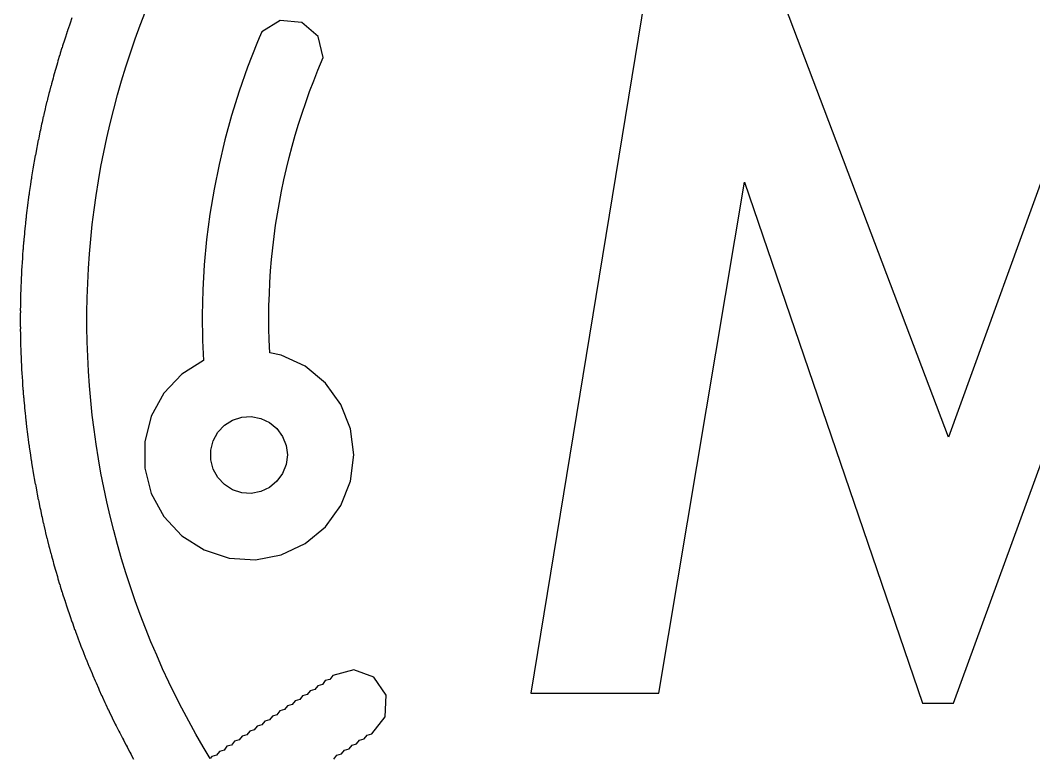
# Model space of a CAD drawing. Header units: metres. Extents: x -25 to 25, y -25 to 25.
# Drawn here: x -25 to 2.9, y -12.08 to 8.25 of the extents above; entities that cross this region are included whole.
import ezdxf

# ---------------------------------------------------------------- set-up
doc = ezdxf.new("R2010")
doc.units = ezdxf.units.M

msp = doc.modelspace()

# ---------------------------------------------------------------- linework, layer by layer
for p, q in [((-7.45581, 11.041), (-10.9468, -10.2831)), ((0.554077, -3.23181), (-4.85416, 11.041)), ((5.72192, 11.041), (0.554077, -3.23181)), ((-21.6992, 8.11296), (-21.5543, 8.49049)), ((-23.6476, 8.11127), (-23.6988, 7.96069)), ((-23.6457, 8.11269), (-23.6476, 8.11127)), ((-23.6277, 8.16487), (-23.6457, 8.11269)), ((-23.576, 8.31732), (-23.6284, 8.16719)), ((-23.6284, 8.16719), (-23.6277, 8.16487)), ((-21.8374, 7.73309), (-21.6992, 8.11296)), ((-17.8461, 8.23563), (-18.3537, 7.92456)), ((-17.2526, 8.18892), (-17.8461, 8.23563)), ((-16.7999, 7.80228), (-17.2526, 8.18892)), ((-23.7175, 7.9046), (-23.7673, 7.75357)), ((-23.7156, 7.90604), (-23.7175, 7.9046)), ((-23.6981, 7.95837), (-23.7156, 7.90604)), ((-23.6988, 7.96069), (-23.6981, 7.95837)), ((-18.3537, 7.92456), (-18.4195, 7.76578)), ((-23.8333, 7.54356), (-23.8499, 7.49094)), ((-23.7856, 7.69733), (-23.8341, 7.54587)), ((-23.8341, 7.54587), (-23.8333, 7.54356)), ((-23.7837, 7.69878), (-23.7856, 7.69733)), ((-23.7666, 7.75127), (-23.7837, 7.69878)), ((-23.7673, 7.75357), (-23.7666, 7.75127)), ((-21.9691, 7.35078), (-21.8374, 7.73309)), ((-18.4892, 7.60304), (-18.7433, 6.95314)), ((-18.4865, 7.60474), (-18.4892, 7.60304)), ((-18.4221, 7.7641), (-18.4865, 7.60474)), ((-18.4195, 7.76578), (-18.4221, 7.7641)), ((-16.6609, 7.22337), (-16.7999, 7.80228)), ((-23.9163, 7.28104), (-23.9621, 7.12875)), ((-23.9144, 7.28252), (-23.9163, 7.28104)), ((-23.8983, 7.3353), (-23.9144, 7.28252)), ((-23.8519, 7.48947), (-23.899, 7.3376)), ((-23.899, 7.3376), (-23.8983, 7.3353)), ((-23.8499, 7.49094), (-23.8519, 7.48947)), ((-22.094, 6.96625), (-21.9691, 7.35078)), ((-23.9789, 7.07205), (-24.0234, 6.91939)), ((-23.977, 7.07355), (-23.9789, 7.07205)), ((-23.9614, 7.12646), (-23.977, 7.07355)), ((-23.9621, 7.12875), (-23.9614, 7.12646)), ((-16.8051, 6.87515), (-16.6609, 7.22337)), ((-24.0821, 6.7072), (-24.0968, 6.65402)), ((-24.0397, 6.86253), (-24.0829, 6.70947)), ((-24.0829, 6.70947), (-24.0821, 6.7072)), ((-24.0379, 6.86404), (-24.0397, 6.86253)), ((-24.0226, 6.9171), (-24.0379, 6.86404)), ((-24.0234, 6.91939), (-24.0226, 6.9171)), ((-22.2122, 6.57964), (-22.094, 6.96625)), ((-18.7433, 6.95314), (-18.9745, 6.29477)), ((-16.9225, 6.58087), (-16.8051, 6.87515)), ((-24.1558, 6.44194), (-24.1963, 6.28815)), ((-24.154, 6.44348), (-24.1558, 6.44194)), ((-24.1397, 6.4968), (-24.154, 6.44348)), ((-24.0987, 6.65248), (-24.1405, 6.49905)), ((-24.1405, 6.49905), (-24.1397, 6.4968)), ((-24.0968, 6.65402), (-24.0987, 6.65248)), ((-22.3237, 6.1909), (-22.2122, 6.57964)), ((-17.0348, 6.2845), (-16.9225, 6.58087)), ((-24.2111, 6.2309), (-24.2503, 6.07675)), ((-24.2093, 6.23245), (-24.2111, 6.2309)), ((-24.1955, 6.28589), (-24.2093, 6.23245)), ((-24.1963, 6.28815), (-24.1955, 6.28589)), ((-22.4283, 5.80037), (-22.3237, 6.1909)), ((-18.9745, 6.29477), (-19.1827, 5.62874)), ((-17.1419, 5.98627), (-17.0348, 6.2845)), ((-24.3015, 5.86266), (-24.3144, 5.80899)), ((-24.2646, 6.01938), (-24.3024, 5.8649)), ((-24.3024, 5.8649), (-24.3015, 5.86266)), ((-24.2628, 6.02095), (-24.2646, 6.01938)), ((-24.2494, 6.07451), (-24.2628, 6.02095)), ((-24.2503, 6.07675), (-24.2494, 6.07451)), ((-17.2438, 5.68616), (-17.1419, 5.98627)), ((-24.366, 5.59499), (-24.401, 5.43988)), ((-24.3642, 5.59659), (-24.366, 5.59499)), ((-24.3517, 5.65036), (-24.3642, 5.59659)), ((-24.3162, 5.8074), (-24.3526, 5.6526)), ((-24.3526, 5.6526), (-24.3517, 5.65036)), ((-24.3144, 5.80899), (-24.3162, 5.8074)), ((-22.5262, 5.40807), (-22.4283, 5.80037)), ((-19.1827, 5.62874), (-19.3674, 4.95584)), ((-17.3404, 5.38432), (-17.2438, 5.68616)), ((-24.4138, 5.38214), (-24.4476, 5.22673)), ((-24.4121, 5.38376), (-24.4138, 5.38214)), ((-24.4001, 5.43765), (-24.4121, 5.38376)), ((-24.401, 5.43988), (-24.4001, 5.43765)), ((-22.6171, 5.01407), (-22.5262, 5.40807)), ((-17.4317, 5.08087), (-17.3404, 5.38432)), ((-24.4599, 5.16888), (-24.4923, 5.01318)), ((-24.4581, 5.17053), (-24.4599, 5.16888)), ((-24.4466, 5.2245), (-24.4581, 5.17053)), ((-24.4476, 5.22673), (-24.4466, 5.2245)), ((-17.5177, 4.77588), (-17.4317, 5.08087)), ((-24.5341, 4.79706), (-24.5446, 4.74289)), ((-24.5041, 4.95523), (-24.5351, 4.79927)), ((-24.5351, 4.79927), (-24.5341, 4.79706)), ((-24.5023, 4.95689), (-24.5041, 4.95523)), ((-24.4913, 5.01097), (-24.5023, 4.95689)), ((-24.4923, 5.01318), (-24.4913, 5.01097)), ((-22.7012, 4.61859), (-22.6171, 5.01407)), ((-19.3674, 4.95584), (-19.5286, 4.2769)), ((-17.5984, 4.46947), (-17.5177, 4.77588)), ((-24.5868, 4.52682), (-24.6151, 4.37033)), ((-24.5851, 4.52852), (-24.5868, 4.52682)), ((-24.575, 4.58278), (-24.5851, 4.52852)), ((-24.5464, 4.74121), (-24.576, 4.58498)), ((-24.576, 4.58498), (-24.575, 4.58278)), ((-24.5446, 4.74289), (-24.5464, 4.74121)), ((-22.7783, 4.22174), (-22.7012, 4.61859)), ((-17.6738, 4.16156), (-17.5984, 4.46947)), ((-24.6254, 4.31209), (-24.6523, 4.15536)), ((-24.6237, 4.3138), (-24.6254, 4.31209)), ((-24.6141, 4.36815), (-24.6237, 4.3138)), ((-24.6151, 4.37033), (-24.6141, 4.36815)), ((-22.8485, 3.82353), (-22.7783, 4.22174)), ((-19.5286, 4.2769), (-19.6659, 3.59276)), ((-24.6866, 3.93791), (-24.6952, 3.88339)), ((-24.6621, 4.09703), (-24.6876, 3.94008)), ((-24.6876, 3.94008), (-24.6866, 3.93791)), ((-24.6604, 4.09875), (-24.6621, 4.09703)), ((-24.6513, 4.15318), (-24.6604, 4.09875)), ((-24.6523, 4.15536), (-24.6513, 4.15318)), ((-17.7437, 3.85252), (-17.6738, 4.16156)), ((-24.7298, 3.666), (-24.7526, 3.50862)), ((-24.7281, 3.66774), (-24.7298, 3.666)), ((-24.72, 3.72234), (-24.7281, 3.66774)), ((-24.6969, 3.88167), (-24.7211, 3.72449)), ((-24.7211, 3.72449), (-24.72, 3.72234)), ((-24.6952, 3.88339), (-24.6969, 3.88167)), ((-22.9118, 3.42419), (-22.8485, 3.82353)), ((-17.8082, 3.54231), (-17.7437, 3.85252)), ((-7.42113, -10.2831), (-5.05992, 3.78474)), ((-5.05992, 3.78474), (-0.164886, -10.5567)), ((0.690491, -10.5567), (5.89301, 3.71616)), ((-24.7609, 3.45006), (-24.7823, 3.29248)), ((-24.7592, 3.45181), (-24.7609, 3.45006)), ((-24.7515, 3.50647), (-24.7592, 3.45181)), ((-24.7526, 3.50862), (-24.7515, 3.50647)), ((-22.968, 3.02382), (-22.9118, 3.42419)), ((-19.6659, 3.59276), (-19.7793, 2.90424)), ((-17.8673, 3.23094), (-17.8082, 3.54231)), ((-24.8089, 3.07396), (-24.8157, 3.01918)), ((-24.79, 3.23384), (-24.8101, 3.0761)), ((-24.8101, 3.0761), (-24.8089, 3.07396)), ((-24.7884, 3.23563), (-24.79, 3.23384)), ((-24.7812, 3.29034), (-24.7884, 3.23563)), ((-24.7823, 3.29248), (-24.7812, 3.29034)), ((-17.921, 2.91862), (-17.8673, 3.23094)), ((-24.8427, 2.8007), (-24.86, 2.64262)), ((-24.8411, 2.80251), (-24.8427, 2.8007)), ((-24.8348, 2.85735), (-24.8411, 2.80251)), ((-24.8173, 3.0174), (-24.836, 2.85947)), ((-24.836, 2.85947), (-24.8348, 2.85735)), ((-24.8157, 3.01918), (-24.8173, 3.0174)), ((-23.0173, 2.62248), (-22.968, 3.02382)), ((-19.7793, 2.90424), (-19.8687, 2.21217)), ((-17.9692, 2.60538), (-17.921, 2.91862)), ((-24.8662, 2.5838), (-24.8821, 2.42558)), ((-24.8646, 2.58562), (-24.8662, 2.5838)), ((-24.8588, 2.64052), (-24.8646, 2.58562)), ((-24.86, 2.64262), (-24.8588, 2.64052)), ((-23.0596, 2.2204), (-23.0173, 2.62248)), ((-18.0119, 2.29138), (-17.9692, 2.60538)), ((-24.8878, 2.36671), (-24.9023, 2.20836)), ((-24.8862, 2.36855), (-24.8878, 2.36671)), ((-24.8809, 2.42348), (-24.8862, 2.36855)), ((-24.8821, 2.42558), (-24.8809, 2.42348)), ((-18.0492, 1.97668), (-18.0119, 2.29138)), ((-24.9194, 1.98888), (-24.9238, 1.93385)), ((-24.9075, 2.14943), (-24.9207, 1.99095)), ((-24.9207, 1.99095), (-24.9194, 1.98888)), ((-24.9059, 2.15128), (-24.9075, 2.14943)), ((-24.9011, 2.20627), (-24.9059, 2.15128)), ((-24.9023, 2.20836), (-24.9011, 2.20627)), ((-23.0948, 1.81763), (-23.0596, 2.2204)), ((-19.8687, 2.21217), (-19.9337, 1.51743)), ((-18.0809, 1.66139), (-18.0492, 1.97668)), ((-24.9412, 1.71442), (-24.9516, 1.55573)), ((-24.9397, 1.71629), (-24.9412, 1.71442)), ((-24.9358, 1.77135), (-24.9397, 1.71629)), ((-24.9253, 1.93199), (-24.9371, 1.77341)), ((-24.9371, 1.77341), (-24.9358, 1.77135)), ((-24.9238, 1.93385), (-24.9253, 1.93199)), ((-23.123, 1.41425), (-23.0948, 1.81763)), ((-24.9552, 1.49669), (-24.9642, 1.33792)), ((-24.9537, 1.49858), (-24.9552, 1.49669)), ((-24.9503, 1.55367), (-24.9537, 1.49858)), ((-24.9516, 1.55573), (-24.9503, 1.55367)), ((-23.1442, 1.0105), (-23.123, 1.41425)), ((-19.9337, 1.51743), (-19.9746, 0.820816)), ((-18.1072, 1.3456), (-18.0809, 1.66139)), ((-24.9736, 1.118), (-24.9761, 1.06285)), ((-24.9673, 1.27887), (-24.975, 1.12003)), ((-24.975, 1.12003), (-24.9736, 1.118)), ((-24.9658, 1.28076), (-24.9673, 1.27887)), ((-24.963, 1.33588), (-24.9658, 1.28076)), ((-24.9642, 1.33792), (-24.963, 1.33588)), ((-18.1279, 1.02934), (-18.1072, 1.3456)), ((-24.9859, 0.842926), (-24.9907, 0.683975)), ((-24.9844, 0.844849), (-24.9859, 0.842926)), ((-24.9825, 0.900009), (-24.9844, 0.844849)), ((-24.9775, 1.06094), (-24.9838, 0.902039)), ((-24.9838, 0.902039), (-24.9825, 0.900009)), ((-24.9761, 1.06285), (-24.9775, 1.06094)), ((-23.1583, 0.606415), (-23.1442, 1.0105)), ((-18.1431, 0.71286), (-18.1279, 1.02934)), ((-24.9922, 0.624863), (-24.9957, 0.465866)), ((-24.9908, 0.626801), (-24.9922, 0.624863)), ((-24.9894, 0.681961), (-24.9908, 0.626801)), ((-24.9907, 0.683975), (-24.9894, 0.681961)), ((-23.1653, 0.202164), (-23.1583, 0.606415)), ((-19.9746, 0.820816), (-19.991, 0.123215)), ((-18.1528, 0.396072), (-18.1431, 0.71286)), ((-24.9967, 0.406738), (-24.9988, 0.247726)), ((-24.9953, 0.408691), (-24.9967, 0.406738)), ((-24.9957, 0.465866), (-24.9944, 0.463867)), ((-24.9944, 0.463867), (-24.9953, 0.408691)), ((-18.1569, 0.079208), (-18.1528, 0.396072)), ((-24.9994, 0.188583), (-25, 0.029556)), ((-25, 0.029556), (-24.9987, 0.027588)), ((-24.9979, 0.190552), (-24.9994, 0.188583)), ((-24.9988, 0.247726), (-24.9975, 0.245743)), ((-24.9987, 0.027588), (-24.9987, -0.027588)), ((-24.9975, 0.245743), (-24.9979, 0.190552)), ((-23.1653, -0.202164), (-23.1653, 0.202164)), ((-19.991, 0.123215), (-19.9832, -0.574524)), ((-18.1555, -0.237686), (-18.1569, 0.079208)), ((-24.9987, -0.027588), (-25, -0.029556)), ((-25, -0.029556), (-24.9994, -0.188583)), ((-24.9994, -0.188583), (-24.9979, -0.190552)), ((-24.9975, -0.245743), (-24.9988, -0.247726)), ((-24.9988, -0.247726), (-24.9967, -0.406738)), ((-24.9979, -0.190552), (-24.9975, -0.245743)), ((-23.1583, -0.606415), (-23.1653, -0.202164)), ((-18.1486, -0.554489), (-18.1555, -0.237686)), ((-24.9967, -0.406738), (-24.9953, -0.408691)), ((-24.9944, -0.463867), (-24.9957, -0.465866)), ((-24.9957, -0.465866), (-24.9922, -0.624863)), ((-24.9953, -0.408691), (-24.9944, -0.463867)), ((-18.1341, -0.911407), (-18.1486, -0.554489)), ((-24.9922, -0.624863), (-24.9908, -0.626801)), ((-24.9908, -0.626801), (-24.9894, -0.681961)), ((-24.9894, -0.681961), (-24.9907, -0.683975)), ((-24.9907, -0.683975), (-24.9859, -0.842926)), ((-23.1442, -1.0105), (-23.1583, -0.606415)), ((-19.9832, -0.574524), (-19.9597, -1.12051)), ((-24.9859, -0.842926), (-24.9844, -0.844849)), ((-24.9844, -0.844849), (-24.9825, -0.900009)), ((-24.9825, -0.900009), (-24.9838, -0.902039)), ((-24.9838, -0.902039), (-24.9775, -1.06094)), ((-24.9775, -1.06094), (-24.9761, -1.06285)), ((-24.9761, -1.06285), (-24.9736, -1.118)), ((-23.123, -1.41425), (-23.1442, -1.0105)), ((-17.8136, -0.972549), (-18.1341, -0.911407)), ((-17.1581, -1.28098), (-17.8136, -0.972549)), ((-24.9736, -1.118), (-24.975, -1.12003)), ((-24.975, -1.12003), (-24.9673, -1.27887)), ((-24.9673, -1.27887), (-24.9658, -1.28076)), ((-24.9658, -1.28076), (-24.963, -1.33588)), ((-24.963, -1.33588), (-24.9642, -1.33792)), ((-24.9642, -1.33792), (-24.9552, -1.49669)), ((-19.9597, -1.12051), (-20.5486, -1.49429)), ((-16.6, -1.74272), (-17.1581, -1.28098)), ((-24.9552, -1.49669), (-24.9537, -1.49858)), ((-24.9537, -1.49858), (-24.9503, -1.55367)), ((-24.9503, -1.55367), (-24.9516, -1.55573)), ((-24.9516, -1.55573), (-24.9412, -1.71442)), ((-23.0948, -1.81763), (-23.123, -1.41425)), ((-20.5486, -1.49429), (-21.0445, -2.02235)), ((-24.9412, -1.71442), (-24.9397, -1.71629)), ((-24.9397, -1.71629), (-24.9358, -1.77135)), ((-24.9358, -1.77135), (-24.9371, -1.77341)), ((-24.9371, -1.77341), (-24.9253, -1.93199)), ((-24.9253, -1.93199), (-24.9238, -1.93385)), ((-24.9238, -1.93385), (-24.9194, -1.98888)), ((-23.0596, -2.2204), (-23.0948, -1.81763)), ((-16.1742, -2.32877), (-16.6, -1.74272)), ((-24.9194, -1.98888), (-24.9207, -1.99095)), ((-24.9207, -1.99095), (-24.9075, -2.14943)), ((-24.9075, -2.14943), (-24.9059, -2.15128)), ((-24.9059, -2.15128), (-24.9011, -2.20627)), ((-24.9011, -2.20627), (-24.9023, -2.20836)), ((-24.9023, -2.20836), (-24.8878, -2.36671)), ((-23.0173, -2.62248), (-23.0596, -2.2204)), ((-21.0445, -2.02235), (-21.3935, -2.65714)), ((-24.8878, -2.36671), (-24.8862, -2.36855)), ((-24.8862, -2.36855), (-24.8809, -2.42348)), ((-24.8809, -2.42348), (-24.8821, -2.42558)), ((-24.8821, -2.42558), (-24.8662, -2.5838)), ((-15.9075, -3.00229), (-16.1742, -2.32877)), ((-24.8662, -2.5838), (-24.8646, -2.58562)), ((-24.8646, -2.58562), (-24.8588, -2.64052)), ((-24.8588, -2.64052), (-24.86, -2.64262)), ((-24.86, -2.64262), (-24.8427, -2.8007)), ((-22.968, -3.02382), (-23.0173, -2.62248)), ((-21.3935, -2.65714), (-21.5737, -3.35878)), ((-19.382, -2.90453), (-19.1577, -2.76221)), ((-19.1577, -2.76221), (-18.9051, -2.68013)), ((-18.9051, -2.68013), (-18.64, -2.66345)), ((-18.64, -2.66345), (-18.3791, -2.71321)), ((-18.3791, -2.71321), (-18.1388, -2.82631)), ((-24.8427, -2.8007), (-24.8411, -2.80251)), ((-24.8411, -2.80251), (-24.8348, -2.85735)), ((-24.8348, -2.85735), (-24.836, -2.85947)), ((-24.836, -2.85947), (-24.8173, -3.0174)), ((-24.8173, -3.0174), (-24.8157, -3.01918)), ((-24.8157, -3.01918), (-24.8089, -3.07396)), ((-22.9118, -3.42419), (-22.968, -3.02382)), ((-19.5638, -3.09814), (-19.382, -2.90453)), ((-18.1388, -2.82631), (-17.9342, -2.99562)), ((-17.9342, -2.99562), (-17.778, -3.21049)), ((-15.8167, -3.72098), (-15.9075, -3.00229)), ((-24.8089, -3.07396), (-24.8101, -3.0761)), ((-24.8101, -3.0761), (-24.79, -3.23384)), ((-24.79, -3.23384), (-24.7884, -3.23563)), ((-24.7884, -3.23563), (-24.7812, -3.29034)), ((-24.7812, -3.29034), (-24.7823, -3.29248)), ((-24.7823, -3.29248), (-24.7609, -3.45006)), ((-19.7578, -3.58817), (-19.6918, -3.3309)), ((-19.6918, -3.3309), (-19.5638, -3.09814)), ((-17.778, -3.21049), (-17.6803, -3.45746)), ((-24.7609, -3.45006), (-24.7592, -3.45181)), ((-24.7592, -3.45181), (-24.7515, -3.50647)), ((-24.7515, -3.50647), (-24.7526, -3.50862)), ((-24.7526, -3.50862), (-24.7298, -3.666)), ((-22.8485, -3.82353), (-22.9118, -3.42419)), ((-21.5737, -3.35878), (-21.5737, -4.08318)), ((-19.7578, -3.85378), (-19.7578, -3.58817)), ((-17.6803, -3.45746), (-17.647, -3.72098)), ((-24.7298, -3.666), (-24.7281, -3.66774)), ((-24.7281, -3.66774), (-24.72, -3.72234)), ((-24.72, -3.72234), (-24.7211, -3.72449)), ((-24.7211, -3.72449), (-24.6969, -3.88167)), ((-24.6969, -3.88167), (-24.6952, -3.88339)), ((-24.6952, -3.88339), (-24.6866, -3.93791)), ((-22.7783, -4.22174), (-22.8485, -3.82353)), ((-19.6918, -4.11104), (-19.7578, -3.85378)), ((-17.647, -3.72098), (-17.6803, -3.98448)), ((-15.9075, -4.43965), (-15.8167, -3.72098)), ((-24.6866, -3.93791), (-24.6876, -3.94008)), ((-24.6876, -3.94008), (-24.6621, -4.09703)), ((-24.6621, -4.09703), (-24.6604, -4.09875)), ((-24.6604, -4.09875), (-24.6513, -4.15318)), ((-24.6513, -4.15318), (-24.6523, -4.15536)), ((-24.6523, -4.15536), (-24.6254, -4.31209)), ((-21.5737, -4.08318), (-21.3935, -4.78481)), ((-19.5638, -4.3438), (-19.6918, -4.11104)), ((-17.6803, -3.98448), (-17.778, -4.23145)), ((-24.6254, -4.31209), (-24.6237, -4.3138)), ((-24.6237, -4.3138), (-24.6141, -4.36815)), ((-24.6141, -4.36815), (-24.6151, -4.37033)), ((-24.6151, -4.37033), (-24.5868, -4.52682)), ((-22.7012, -4.61859), (-22.7783, -4.22174)), ((-19.382, -4.53741), (-19.5638, -4.3438)), ((-17.9342, -4.44633), (-18.1388, -4.61563)), ((-17.778, -4.23145), (-17.9342, -4.44633)), ((-16.1742, -5.11317), (-15.9075, -4.43965)), ((-24.5868, -4.52682), (-24.5851, -4.52852)), ((-24.5851, -4.52852), (-24.575, -4.58278)), ((-24.575, -4.58278), (-24.576, -4.58498)), ((-24.576, -4.58498), (-24.5464, -4.74121)), ((-24.5464, -4.74121), (-24.5446, -4.74289)), ((-24.5446, -4.74289), (-24.5341, -4.79706)), ((-22.6171, -5.01407), (-22.7012, -4.61859)), ((-19.1577, -4.67975), (-19.382, -4.53741)), ((-18.9051, -4.76183), (-19.1577, -4.67975)), ((-18.3791, -4.72873), (-18.64, -4.7785)), ((-18.1388, -4.61563), (-18.3791, -4.72873)), ((-24.5341, -4.79706), (-24.5351, -4.79927)), ((-24.5351, -4.79927), (-24.5041, -4.95523)), ((-24.5041, -4.95523), (-24.5023, -4.95689)), ((-24.5023, -4.95689), (-24.4913, -5.01097)), ((-24.4913, -5.01097), (-24.4923, -5.01318)), ((-24.4923, -5.01318), (-24.4599, -5.16888)), ((-22.5262, -5.40807), (-22.6171, -5.01407)), ((-21.3935, -4.78481), (-21.0445, -5.41959)), ((-18.64, -4.7785), (-18.9051, -4.76183)), ((-24.4599, -5.16888), (-24.4581, -5.17053)), ((-24.4581, -5.17053), (-24.4466, -5.2245)), ((-24.4466, -5.2245), (-24.4476, -5.22673)), ((-24.4476, -5.22673), (-24.4138, -5.38214)), ((-16.6, -5.69922), (-16.1742, -5.11317)), ((-24.4138, -5.38214), (-24.4121, -5.38376)), ((-24.4121, -5.38376), (-24.4001, -5.43765)), ((-24.4001, -5.43765), (-24.401, -5.43988)), ((-24.401, -5.43988), (-24.366, -5.59499)), ((-22.4283, -5.80037), (-22.5262, -5.40807)), ((-21.0445, -5.41959), (-20.5486, -5.94765)), ((-24.366, -5.59499), (-24.3642, -5.59659)), ((-24.3642, -5.59659), (-24.3517, -5.65036)), ((-24.3517, -5.65036), (-24.3526, -5.6526)), ((-24.3526, -5.6526), (-24.3162, -5.8074)), ((-24.3162, -5.8074), (-24.3144, -5.80899)), ((-24.3144, -5.80899), (-24.3015, -5.86266)), ((-22.3237, -6.1909), (-22.4283, -5.80037)), ((-17.1581, -6.16096), (-16.6, -5.69922)), ((-24.3015, -5.86266), (-24.3024, -5.8649)), ((-24.3024, -5.8649), (-24.2646, -6.01938)), ((-24.2646, -6.01938), (-24.2628, -6.02095)), ((-24.2628, -6.02095), (-24.2494, -6.07451)), ((-24.2494, -6.07451), (-24.2503, -6.07675)), ((-24.2503, -6.07675), (-24.2111, -6.2309)), ((-20.5486, -5.94765), (-19.937, -6.3358)), ((-24.2111, -6.2309), (-24.2093, -6.23245)), ((-24.2093, -6.23245), (-24.1955, -6.28589)), ((-24.1955, -6.28589), (-24.1963, -6.28815)), ((-24.1963, -6.28815), (-24.1558, -6.44194)), ((-22.2122, -6.57964), (-22.3237, -6.1909)), ((-19.937, -6.3358), (-19.2481, -6.55965)), ((-17.8136, -6.46939), (-17.1581, -6.16096)), ((-24.1558, -6.44194), (-24.154, -6.44348)), ((-24.154, -6.44348), (-24.1397, -6.4968)), ((-24.1397, -6.4968), (-24.1405, -6.49905)), ((-24.1405, -6.49905), (-24.0987, -6.65248)), ((-24.0987, -6.65248), (-24.0968, -6.65402)), ((-24.0968, -6.65402), (-24.0821, -6.7072)), ((-22.094, -6.96625), (-22.2122, -6.57964)), ((-19.2481, -6.55965), (-18.5251, -6.60513)), ((-18.5251, -6.60513), (-17.8136, -6.46939)), ((-24.0821, -6.7072), (-24.0829, -6.70947)), ((-24.0829, -6.70947), (-24.0397, -6.86253)), ((-24.0397, -6.86253), (-24.0379, -6.86404)), ((-24.0379, -6.86404), (-24.0226, -6.9171)), ((-24.0226, -6.9171), (-24.0234, -6.91939)), ((-24.0234, -6.91939), (-23.9789, -7.07205)), ((-21.9691, -7.35078), (-22.094, -6.96625)), ((-23.9789, -7.07205), (-23.977, -7.07355)), ((-23.977, -7.07355), (-23.9614, -7.12646)), ((-23.9614, -7.12646), (-23.9621, -7.12875)), ((-23.9621, -7.12875), (-23.9163, -7.28104)), ((-23.9163, -7.28104), (-23.9144, -7.28252)), ((-23.9144, -7.28252), (-23.8983, -7.3353)), ((-23.8983, -7.3353), (-23.899, -7.3376)), ((-23.899, -7.3376), (-23.8519, -7.48947)), ((-23.8519, -7.48947), (-23.8499, -7.49094)), ((-23.8499, -7.49094), (-23.8333, -7.54356)), ((-21.8374, -7.73309), (-21.9691, -7.35078)), ((-23.8333, -7.54356), (-23.8341, -7.54587)), ((-23.8341, -7.54587), (-23.7856, -7.69733)), ((-23.7856, -7.69733), (-23.7837, -7.69878)), ((-23.7837, -7.69878), (-23.7666, -7.75127)), ((-23.7666, -7.75127), (-23.7673, -7.75357)), ((-23.7673, -7.75357), (-23.7175, -7.9046)), ((-21.6992, -8.11296), (-21.8374, -7.73309)), ((-23.7175, -7.9046), (-23.7156, -7.90604)), ((-23.7156, -7.90604), (-23.6981, -7.95837)), ((-23.6981, -7.95837), (-23.6988, -7.96069)), ((-23.6988, -7.96069), (-23.6476, -8.11127)), ((-23.6476, -8.11127), (-23.6457, -8.11269)), ((-23.6457, -8.11269), (-23.6277, -8.16487)), ((-23.6277, -8.16487), (-23.6284, -8.16719)), ((-23.6284, -8.16719), (-23.576, -8.31732)), ((-23.576, -8.31732), (-23.574, -8.31873)), ((-23.574, -8.31873), (-23.5556, -8.37074)), ((-21.5543, -8.49049), (-21.6992, -8.11296)), ((-23.5556, -8.37074), (-23.5562, -8.37308)), ((-23.5562, -8.37308), (-23.5025, -8.52275)), ((-23.5025, -8.52275), (-23.5005, -8.52412)), ((-23.5005, -8.52412), (-23.4816, -8.57599)), ((-23.4816, -8.57599), (-23.4822, -8.57832)), ((-23.4822, -8.57832), (-23.4272, -8.72752)), ((-21.4028, -8.86533), (-21.5543, -8.49049)), ((-23.4272, -8.72752), (-23.4252, -8.72888)), ((-23.4252, -8.72888), (-23.4059, -8.78058)), ((-23.4059, -8.78058), (-23.4065, -8.78291)), ((-23.4065, -8.78291), (-23.3502, -8.93163)), ((-21.2448, -9.23759), (-21.4028, -8.86533)), ((-23.3502, -8.93163), (-23.3481, -8.93297)), ((-23.3481, -8.93297), (-23.3284, -8.9845)), ((-23.3284, -8.9845), (-23.329, -8.98683)), ((-23.329, -8.98683), (-23.2713, -9.13506)), ((-23.2713, -9.13506), (-23.2693, -9.13638)), ((-23.2693, -9.13638), (-23.2491, -9.18773)), ((-23.2491, -9.18773), (-23.2496, -9.19008)), ((-23.2496, -9.19008), (-23.1907, -9.33778)), ((-23.1907, -9.33778), (-23.1887, -9.3391)), ((-23.1887, -9.3391), (-23.168, -9.39026)), ((-23.168, -9.39026), (-23.1686, -9.39262)), ((-23.1686, -9.39262), (-23.1084, -9.53979)), ((-21.0804, -9.60689), (-21.2448, -9.23759)), ((-23.1084, -9.53979), (-23.1063, -9.54109)), ((-23.1063, -9.54109), (-23.0852, -9.59209)), ((-23.0852, -9.59209), (-23.0857, -9.59444)), ((-23.0857, -9.59444), (-23.0242, -9.74109)), ((-23.0242, -9.74109), (-23.0222, -9.74237)), ((-23.0222, -9.74237), (-23.0006, -9.79317)), ((-20.9095, -9.97339), (-21.0804, -9.60689)), ((-15.8208, -9.6339), (-16.3938, -9.7955)), ((-15.2623, -9.83997), (-15.8208, -9.6339)), ((-23.0006, -9.79317), (-23.0011, -9.79553)), ((-23.0011, -9.79553), (-22.9383, -9.94165)), ((-22.9383, -9.94165), (-22.9363, -9.9429)), ((-22.9363, -9.9429), (-22.9143, -9.99352)), ((-22.9143, -9.99352), (-22.9147, -9.99588)), ((-22.9147, -9.99588), (-22.8507, -10.1414)), ((-20.7323, -10.3367), (-20.9095, -9.97339)), ((-16.6836, -10.0381), (-16.8103, -10.0738)), ((-16.6021, -9.93465), (-16.6836, -10.0381)), ((-16.4754, -9.89891), (-16.6021, -9.93465)), ((-16.3938, -9.7955), (-16.4754, -9.89891)), ((-14.9315, -10.335), (-15.2623, -9.83997)), ((-22.8507, -10.1414), (-22.8486, -10.1427)), ((-22.8486, -10.1427), (-22.8262, -10.1931)), ((-22.8262, -10.1931), (-22.8266, -10.1955)), ((-22.8266, -10.1955), (-22.7613, -10.3405)), ((-17.1001, -10.3163), (-17.2268, -10.3521)), ((-17.0186, -10.2129), (-17.1001, -10.3163)), ((-16.8918, -10.1772), (-17.0186, -10.2129)), ((-16.8103, -10.0738), (-16.8918, -10.1772)), ((-10.9468, -10.2831), (-7.42113, -10.2831)), ((-22.7613, -10.3405), (-22.7592, -10.3417)), ((-22.7592, -10.3417), (-22.7364, -10.3919)), ((-22.7364, -10.3919), (-22.7368, -10.3943)), ((-22.7368, -10.3943), (-22.6702, -10.5387)), ((-22.6702, -10.5387), (-22.6681, -10.5399)), ((-22.6681, -10.5399), (-22.6448, -10.5899)), ((-22.6448, -10.5899), (-22.6452, -10.5923)), ((-22.6452, -10.5923), (-22.5774, -10.7361)), ((-20.5487, -10.697), (-20.7323, -10.3367)), ((-17.5166, -10.5946), (-17.6433, -10.6304)), ((-17.4351, -10.4912), (-17.5166, -10.5946)), ((-17.3083, -10.4555), (-17.4351, -10.4912)), ((-17.2268, -10.3521), (-17.3083, -10.4555)), ((-14.9549, -10.9299), (-14.9315, -10.335)), ((-0.164886, -10.5567), (0.690491, -10.5567)), ((-22.5774, -10.7361), (-22.5753, -10.7373)), ((-22.5753, -10.7373), (-22.5515, -10.7871)), ((-22.5515, -10.7871), (-22.5519, -10.7895)), ((-22.5519, -10.7895), (-22.4828, -10.9327)), ((-20.3589, -11.054), (-20.5487, -10.697)), ((-17.9331, -10.8729), (-18.0598, -10.9087)), ((-17.8516, -10.7695), (-17.9331, -10.8729)), ((-17.7248, -10.7338), (-17.8516, -10.7695)), ((-17.6433, -10.6304), (-17.7248, -10.7338)), ((-22.4828, -10.9327), (-22.4807, -10.9339)), ((-22.4807, -10.9339), (-22.4565, -10.9835)), ((-22.4565, -10.9835), (-22.4569, -10.9859)), ((-22.4569, -10.9859), (-22.3866, -11.1285)), ((-22.3866, -11.1285), (-22.3845, -11.1297)), ((-22.3845, -11.1297), (-22.3598, -11.1791)), ((-20.1629, -11.4076), (-20.3589, -11.054)), ((-18.3496, -11.1512), (-18.4763, -11.187)), ((-18.2681, -11.0478), (-18.3496, -11.1512)), ((-18.1413, -11.0121), (-18.2681, -11.0478)), ((-18.0598, -10.9087), (-18.1413, -11.0121)), ((-15.3235, -11.3974), (-14.9549, -10.9299)), ((-22.3598, -11.1791), (-22.3602, -11.1815)), ((-22.3602, -11.1815), (-22.2886, -11.3235)), ((-22.2886, -11.3235), (-22.2865, -11.3246)), ((-22.2865, -11.3246), (-22.2614, -11.3738)), ((-22.2614, -11.3738), (-22.2618, -11.3762)), ((-22.2618, -11.3762), (-22.189, -11.5175)), ((-19.9607, -11.7578), (-20.1629, -11.4076)), ((-18.7661, -11.4295), (-18.8928, -11.4652)), ((-18.6845, -11.3261), (-18.7661, -11.4295)), ((-18.5578, -11.2904), (-18.6845, -11.3261)), ((-18.4763, -11.187), (-18.5578, -11.2904)), ((-15.5317, -11.5365), (-15.4502, -11.4331)), ((-15.4502, -11.4331), (-15.3235, -11.3974)), ((-22.189, -11.5175), (-22.1868, -11.5186)), ((-22.1868, -11.5186), (-22.1613, -11.5676)), ((-22.1613, -11.5676), (-22.1617, -11.57)), ((-22.1617, -11.57), (-22.0876, -11.7107)), ((-22.0876, -11.7107), (-22.0854, -11.7118)), ((-22.0854, -11.7118), (-22.0595, -11.7605)), ((-19.1826, -11.7078), (-19.3093, -11.7435)), ((-19.101, -11.6044), (-19.1826, -11.7078)), ((-18.9743, -11.5686), (-19.101, -11.6044)), ((-18.8928, -11.4652), (-18.9743, -11.5686)), ((-15.9482, -11.8148), (-15.8667, -11.7114)), ((-15.8667, -11.7114), (-15.74, -11.6757)), ((-15.74, -11.6757), (-15.6585, -11.5723)), ((-15.6585, -11.5723), (-15.5317, -11.5365)), ((-22.0595, -11.7605), (-22.0598, -11.7629)), ((-22.0598, -11.7629), (-21.9846, -11.903)), ((-21.9846, -11.903), (-21.9824, -11.9041)), ((-21.9824, -11.9041), (-21.9561, -11.9526)), ((-21.9561, -11.9526), (-21.9564, -11.955)), ((-21.9564, -11.955), (-21.8799, -12.0944)), ((-19.7691, -12.0768), (-19.9607, -11.7578)), ((-19.599, -11.9861), (-19.7258, -12.0218)), ((-19.5175, -11.8827), (-19.599, -11.9861)), ((-19.3908, -11.8469), (-19.5175, -11.8827)), ((-19.3093, -11.7435), (-19.3908, -11.8469)), ((-16.3647, -12.0931), (-16.2832, -11.9897)), ((-16.2832, -11.9897), (-16.1565, -11.954)), ((-16.1565, -11.954), (-16.075, -11.8506)), ((-16.075, -11.8506), (-15.9482, -11.8148)), ((-19.7258, -12.0218), (-19.7691, -12.0768))]:
    msp.add_line(p, q)

doc.saveas('drawing.dxf')
